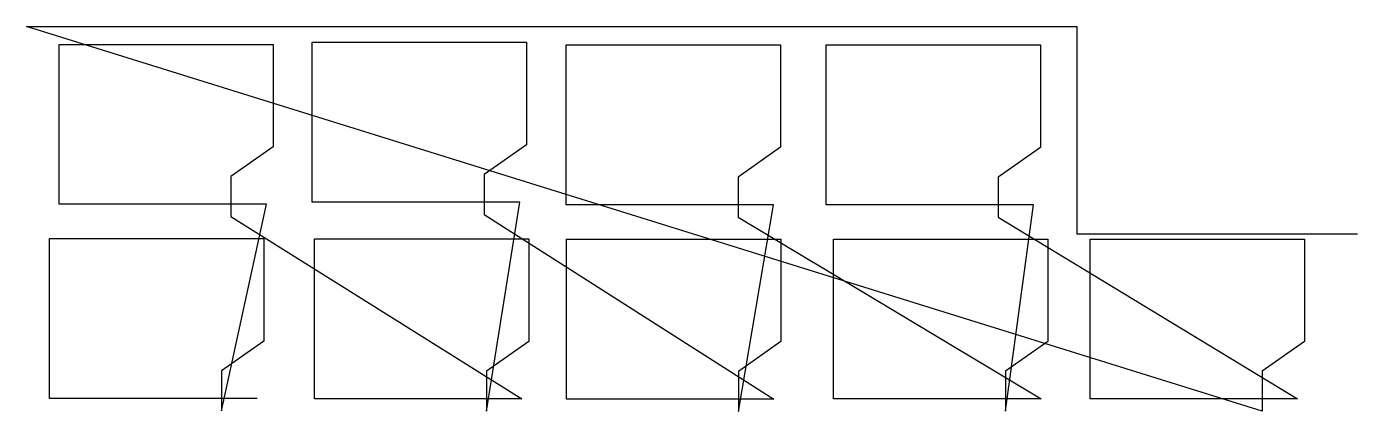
# Model space of a CAD drawing. Header units: metres. Extents: x 1840 to 2939, y 9 to 326.
import ezdxf

# ---------------------------------------------------------------- set-up
doc = ezdxf.new("R2010")
doc.units = ezdxf.units.M

msp = doc.modelspace()

# ---------------------------------------------------------------- linework, layer by layer
at = {"layer": 'TOOL_0'}
for p, q in [((2860.269, 8.936), (1839.747, 326.407)), ((1839.747, 326.407), (2707.244, 326.407)), ((2707.244, 326.407), (2707.244, 155.332)), ((1866.52, 179.799), (1866.52, 311.799)), ((1866.52, 311.799), (2043.52, 311.799)), ((2043.52, 311.799), (2043.52, 227.183)), ((2075.738, 181.549), (2075.738, 313.549)), ((2075.738, 313.549), (2252.738, 313.549)), ((2252.738, 313.549), (2252.738, 228.933)), ((2285.42, 179.401), (2285.42, 311.401)), ((2285.42, 311.401), (2462.42, 311.401)), ((2462.42, 311.401), (2462.42, 226.785)), ((2500.187, 179.384), (2500.187, 311.384)), ((2500.187, 311.384), (2677.187, 311.384)), ((2677.187, 311.384), (2677.187, 226.768)), ((2043.52, 227.183), (2008.52, 202.676)), ((2252.738, 228.933), (2217.738, 204.426)), ((2462.42, 226.785), (2427.42, 202.278)), ((2677.187, 226.768), (2642.187, 202.261)), ((2008.52, 202.676), (2008.52, 179.799)), ((2217.738, 204.426), (2217.738, 181.549)), ((2427.42, 202.278), (2427.42, 179.401)), ((2642.187, 202.261), (2642.187, 179.384)), ((2008.52, 179.799), (1866.52, 179.799)), ((2000.787, 9.272), (2037.812, 179.799)), ((2037.812, 179.799), (2008.52, 179.799)), ((2008.52, 179.799), (2008.52, 169.642)), ((2217.738, 181.549), (2075.738, 181.549)), ((2247.03, 181.549), (2217.738, 181.549)), ((2217.738, 181.549), (2217.738, 171.392)), ((2219.551, 9.038), (2247.03, 181.549)), ((2427.42, 179.401), (2285.42, 179.401)), ((2456.713, 179.401), (2427.42, 179.401)), ((2427.42, 179.401), (2427.42, 169.244)), ((2427.791, 8.85), (2456.713, 179.401)), ((2642.187, 179.384), (2500.187, 179.384)), ((2671.479, 179.384), (2642.187, 179.384)), ((2642.187, 179.384), (2642.187, 169.227)), ((2648.372, 8.928), (2671.479, 179.384)), ((2008.52, 169.642), (2248.844, 19.195)), ((2217.738, 171.392), (2457.083, 19.007)), ((2427.42, 169.244), (2677.665, 19.085)), ((2642.187, 169.227), (2889.561, 19.093)), ((2707.244, 155.332), (2938, 155.332)), ((2938, 155.332), (2939, 155.332)), ((1858.787, 19.429), (1858.787, 151.429)), ((1858.787, 151.429), (2035.787, 151.429)), ((2035.787, 151.429), (2035.787, 66.813)), ((2077.551, 19.195), (2077.551, 151.195)), ((2077.551, 151.195), (2254.551, 151.195)), ((2254.551, 151.195), (2254.551, 66.579)), ((2285.791, 19.007), (2285.791, 151.007)), ((2285.791, 151.007), (2462.791, 151.007)), ((2462.791, 151.007), (2462.791, 66.391)), ((2506.372, 19.085), (2506.372, 151.085)), ((2506.372, 151.085), (2683.372, 151.085)), ((2683.372, 151.085), (2683.372, 66.469)), ((2718.269, 19.093), (2718.269, 151.093)), ((2718.269, 151.093), (2895.269, 151.093)), ((2895.269, 151.093), (2895.269, 66.477)), ((2035.787, 66.813), (2000.787, 42.306)), ((2254.551, 66.579), (2219.551, 42.072)), ((2462.791, 66.391), (2427.791, 41.884)), ((2683.372, 66.469), (2648.372, 41.962)), ((2895.269, 66.477), (2860.269, 41.97)), ((2000.787, 42.306), (2000.787, 19.429)), ((2219.551, 42.072), (2219.551, 19.195)), ((2427.791, 41.884), (2427.791, 19.007)), ((2648.372, 41.962), (2648.372, 19.085)), ((2860.269, 41.97), (2860.269, 19.093)), ((2000.787, 19.429), (1858.787, 19.429)), ((2030.08, 19.429), (2000.787, 19.429)), ((2000.787, 19.429), (2000.787, 9.272)), ((2219.551, 19.195), (2077.551, 19.195)), ((2248.844, 19.195), (2219.551, 19.195)), ((2219.551, 19.195), (2219.551, 9.038)), ((2427.791, 19.007), (2285.791, 19.007)), ((2457.083, 19.007), (2427.791, 19.007)), ((2427.791, 19.007), (2427.791, 8.85)), ((2648.372, 19.085), (2506.372, 19.085)), ((2677.665, 19.085), (2648.372, 19.085)), ((2648.372, 19.085), (2648.372, 8.928)), ((2860.269, 19.093), (2718.269, 19.093)), ((2889.561, 19.093), (2860.269, 19.093)), ((2860.269, 19.093), (2860.269, 8.936))]:
    msp.add_line(p, q, dxfattribs=at)

doc.saveas('drawing.dxf')
